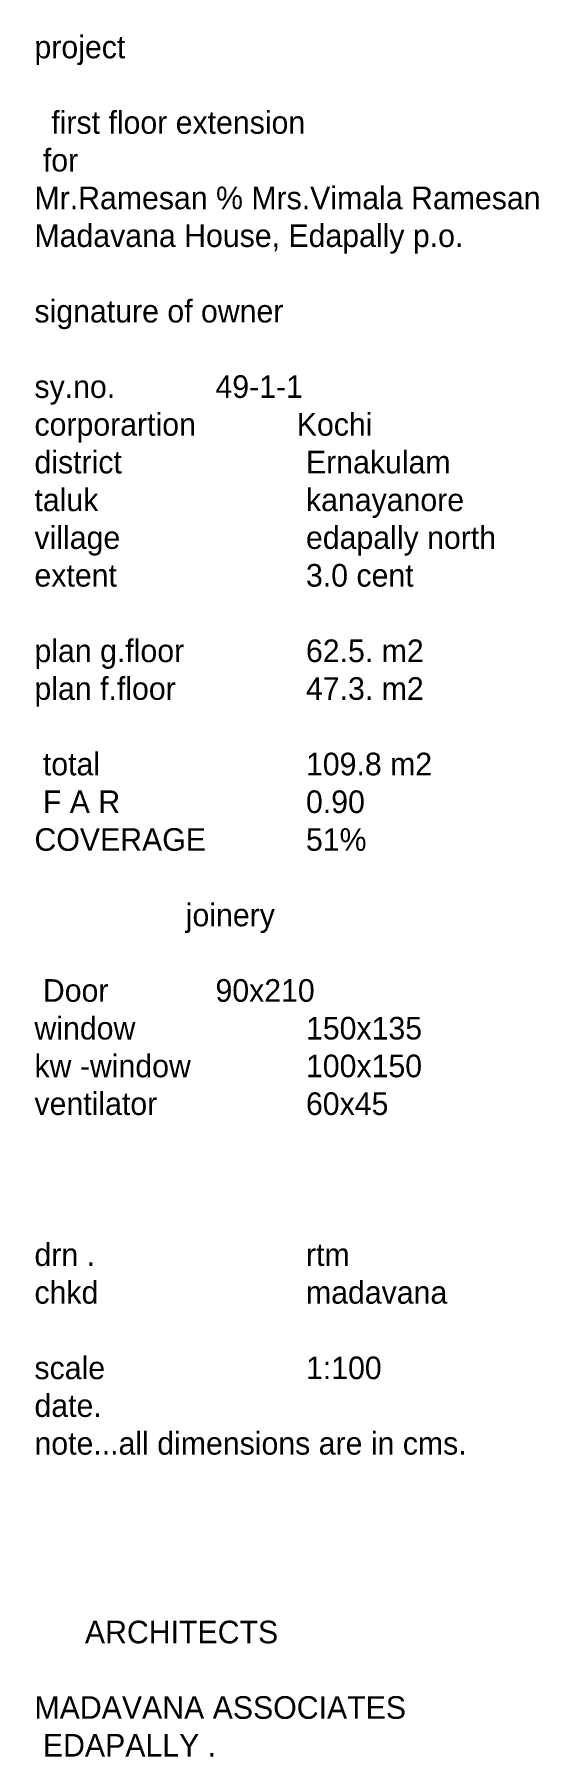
# Model space of a CAD drawing. Header units: inches. Extents: x -100 to 1476, y -184 to 112.
# Drawn here: x 14.24 to 20.92, y 82.33 to 105.15 of the extents above; entities that cross this region are included whole.
import ezdxf

# ---------------------------------------------------------------- set-up
doc = ezdxf.new("R2010")
doc.units = ezdxf.units.IN
doc.header["$MEASUREMENT"] = 0

msp = doc.modelspace()

# ---------------------------------------------------------------- texts
at = {"insert": (14.23872, 105.13826), "char_height": 0.3, "width": 6.834277, "attachment_point": 1}
msp.add_mtext('{\\fUtsaah|b0|i0|c0|p34;project\\P\\P  first floor extension\\P for \\PMr.Ramesan % Mrs.Vimala Ramesan\\PMadavana House, Edapally p.o.\\P\\Psignature of owner\\P\\Psy.no. ^I^I49-1-1\\Pcorporartion            Kochi\\Pdistrict^I^I^IErnakulam\\Ptaluk^I^I^Ikanayanore\\Pvillage ^I^Iedapally north\\Pextent^I^I^I3.0 cent\\P\\Pplan g.floor^I^I62.5. m2\\Pplan f.floor^I^I47.3. m2\\P\\P total                    ^I109.8 m2 \\P F A R ^I^I0.90        \\PCOVERAGE  ^I51% \\P    \\P                  joinery\\P\\P Door^I^I90x210\\Pwindow^I^I150x135\\Pkw -window^I^I100x150\\Pventilator^I^I60x45\\P\\P\\P\\Pdrn .^I^I^Irtm\\Pchkd^I^I^Imadavana\\P\\Pscale^I^I^I1:100\\Pdate.\\Pnote...all dimensions are in cms.\\P\\P\\P\\P\\P      ARCHITECTS\\P\\PMADAVANA ASSOCIATES\\P EDAPALLY .\\P\\P\\P\\P\\P\\P\\P\\P\\P\\P\\P\\P\\P\\P\\P\\P\\P\\P        \\P^I}', dxfattribs=at)

doc.saveas('drawing.dxf')
